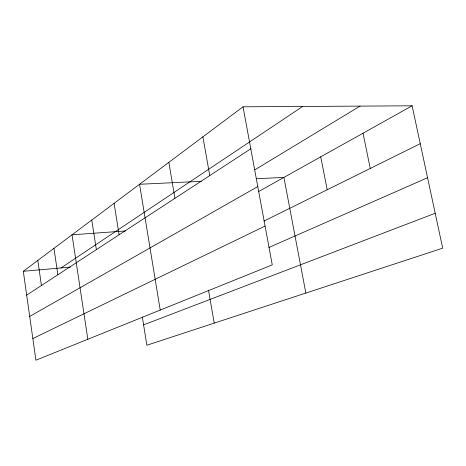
<?xml version="1.0" encoding="UTF-8"?>
<svg xmlns="http://www.w3.org/2000/svg" width="466" height="466" viewBox="0 0 466 466"><rect width="100%" height="100%" fill="white"/><g stroke="black" fill="none" stroke-linecap="round" stroke-linejoin="round"><path stroke-width="0.7" d="M243.025 106.813L272.26 264.886L35.917 360.201L23.3 271.299L243.025 106.813L412.107 105.799L442.7 248.168L146.866 345.224L142.311 316.962M61.04 267.944L302.69 106.452M26.678 295.129L250.79 148.794M254.919 169.805L360.049 106.108M29.707 316.443L257.78 186.586M258.531 191.59L412.107 105.799M263.983 221.07L420.25 143.685M32.847 338.566L265.078 226.057M268.87 247.493L427.567 177.744M143.586 324.866L435.197 213.265M23.3 271.299L70.389 267.111M125.389 230.961L72.038 234.812L87.835 339.265M201.347 181.338L139.55 184.274L160.222 310.071M256.277 178.728L283.905 177.418L305.853 293.062M363.026 133.218L370.254 168.442M320.73 156.844L327.214 189.755M202.908 136.847L209.758 175.583M208.506 290.137L214.22 323.124M168.838 162.349L174.96 198.312M114.094 203.327L119.11 234.777M91.773 220.039L96.363 249.63M53.963 248.343L57.866 274.765M37.816 260.436L41.439 285.489"/></g></svg>
